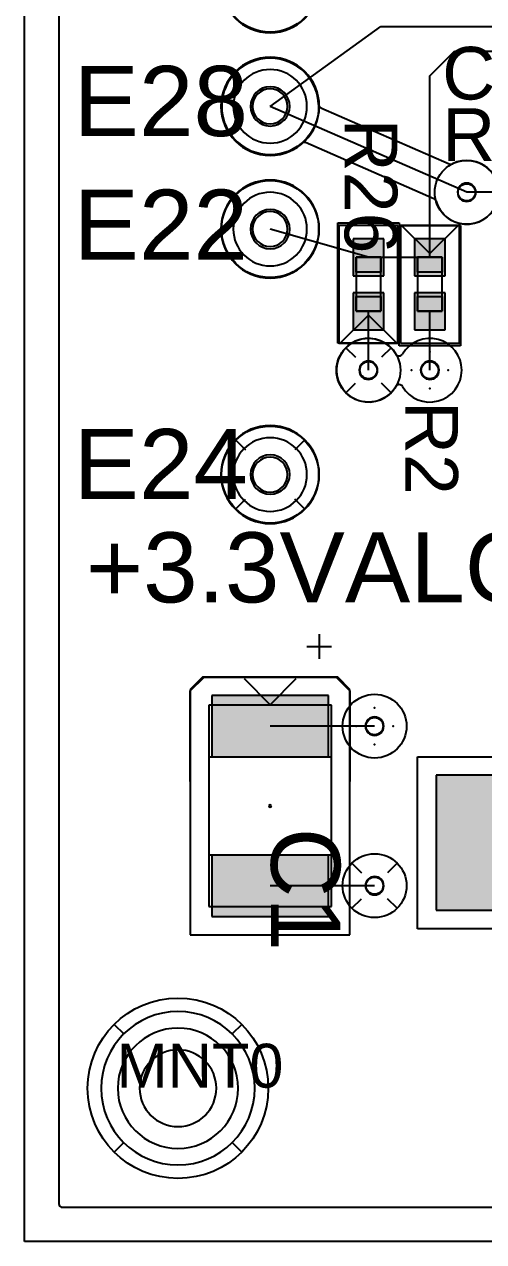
# Model space of a CAD drawing. Header units: inches. Extents: x -0.63 to 3.45, y 0 to 2.67.
# Drawn here: x 0 to 0.374, y 0 to 0.992 of the extents above; entities that cross this region are included whole.
import ezdxf

# ---------------------------------------------------------------- set-up
doc = ezdxf.new("R2010")
doc.units = ezdxf.units.IN
doc.header["$MEASUREMENT"] = 0
for name, color, linetype in [('BOARD_DIMS', 7, 'Continuous'), ('BOARD_OUTLINE', 7, 'Continuous'), ('Bottom', 7, 'Continuous'), ('L2_GND', 7, 'Continuous'), ('L5_GND', 7, 'Continuous'), ('Layer_20', 7, 'Continuous'), ('LAYNR4', 7, 'Continuous'), ('LAYNR5', 7, 'Continuous'), ('PADLAYER_BOT', 7, 'Continuous'), ('PADLAYER_INNER', 7, 'Continuous'), ('PADLAYER_TOP', 7, 'Continuous'), ('SILKCREEN_COMP_TOP', 7, 'Continuous'), ('SILKSCREEN_TEXT_TOP', 7, 'Continuous'), ('TOOL_TOP', 7, 'Continuous'), ('Trace_Route_Top', 7, 'Continuous')]:
    doc.layers.add(name, color=color, linetype=linetype)

# ---------------------------------------------------------------- blocks, each defined once
blk = doc.blocks.new('SE1')
at = {"layer": 'BOARD_OUTLINE', "color": 7, "linetype": 'Continuous'}
for p, q in [((0, 0), (0, 2.25)), ((2, 0), (0, 0))]:
    blk.add_line(p, q, dxfattribs=at)
blk = doc.blocks.new('SE')
at = {"layer": 'BOARD_OUTLINE'}
blk.add_blockref('SE1', (0, 0), dxfattribs=at)
blk = doc.blocks.new('SE19')
at = {"layer": 'BOARD_DIMS', "color": 7, "linetype": 'Continuous'}
blk.add_line((0, 0), (0.00003, 0), dxfattribs=at)
blk = doc.blocks.new('SE18')
at = {"layer": 'BOARD_DIMS'}
blk.add_blockref('SE19', (0, 0), dxfattribs=at)
blk = doc.blocks.new('SE65')
at = {"layer": 'Trace_Route_Top', "color": 7, "linetype": 'Continuous'}
blk.add_line((0.33, 0.71), (0.33, 0.758), dxfattribs=at)
blk = doc.blocks.new('SE64')
at = {"layer": 'Trace_Route_Top'}
blk.add_blockref('SE65', (0, 0), dxfattribs=at)
blk = doc.blocks.new('SE69')
at = {"layer": 'Trace_Route_Top', "color": 7, "linetype": 'Continuous'}
blk.add_line((0.285, 0.42), (0.2, 0.42), dxfattribs=at)
blk = doc.blocks.new('SE68')
at = {"layer": 'Trace_Route_Top'}
blk.add_blockref('SE69', (0, 0), dxfattribs=at)
blk = doc.blocks.new('SE273')
at = {"layer": 'Trace_Route_Top', "color": 7, "linetype": 'Continuous'}
blk.add_line((0.463, 0.855), (0.36, 0.855), dxfattribs=at)
blk = doc.blocks.new('SE272')
at = {"layer": 'Trace_Route_Top'}
blk.add_blockref('SE273', (0, 0), dxfattribs=at)
blk = doc.blocks.new('SE275')
at = {"layer": 'LAYNR4', "color": 7, "linetype": 'Continuous'}
blk.add_line((0.36, 0.855), (0.2, 0.925), dxfattribs=at)
blk = doc.blocks.new('SE274')
at = {"layer": 'LAYNR4'}
blk.add_blockref('SE275', (0, 0), dxfattribs=at)
blk = doc.blocks.new('SE277')
at = {"layer": 'Trace_Route_Top', "color": 7, "linetype": 'Continuous'}
for p, q in [((0.66142, 1.01161), (0.791, 1.012)), ((0.585, 0.99), (0.66142, 1.01161)), ((0.2, 0.925), (0.29, 0.99)), ((0.29, 0.99), (0.585, 0.99))]:
    blk.add_line(p, q, dxfattribs=at)
blk = doc.blocks.new('SE276')
at = {"layer": 'Trace_Route_Top'}
blk.add_blockref('SE277', (0, 0), dxfattribs=at)
blk = doc.blocks.new('SE399')
at = {"layer": 'Trace_Route_Top', "color": 7, "linetype": 'Continuous'}
blk.add_line((0.28, 0.71), (0.28, 0.758), dxfattribs=at)
blk = doc.blocks.new('SE398')
at = {"layer": 'Trace_Route_Top'}
blk.add_blockref('SE399', (0, 0), dxfattribs=at)
blk = doc.blocks.new('SE481')
at = {"layer": 'Trace_Route_Top', "color": 7, "linetype": 'Continuous'}
blk.add_line((0.285, 0.29), (0.2, 0.29), dxfattribs=at)
blk = doc.blocks.new('SE480')
at = {"layer": 'Trace_Route_Top'}
blk.add_blockref('SE481', (0, 0), dxfattribs=at)
blk = doc.blocks.new('SE549')
at = {"layer": 'Trace_Route_Top', "color": 7, "linetype": 'Continuous'}
blk.add_line((0.28, 0.802), (0.2, 0.825), dxfattribs=at)
blk = doc.blocks.new('SE548')
at = {"layer": 'Trace_Route_Top'}
blk.add_blockref('SE549', (0, 0), dxfattribs=at)
blk = doc.blocks.new('SE551')
at = {"layer": 'Trace_Route_Top', "color": 7, "linetype": 'Continuous'}
blk.add_line((0.28, 0.802), (0.33, 0.802), dxfattribs=at)
blk = doc.blocks.new('SE550')
at = {"layer": 'Trace_Route_Top'}
blk.add_blockref('SE551', (0, 0), dxfattribs=at)
blk = doc.blocks.new('SE553')
at = {"layer": 'Trace_Route_Top', "color": 7, "linetype": 'Continuous'}
for p, q in [((0.595, 0.97), (0.66039, 0.985)), ((0.66039, 0.985), (0.66064, 0.98524)), ((0.66064, 0.98524), (0.8, 0.98524)), ((0.33, 0.95), (0.35, 0.97)), ((0.35, 0.97), (0.595, 0.97)), ((0.33, 0.802), (0.33, 0.95))]:
    blk.add_line(p, q, dxfattribs=at)
blk = doc.blocks.new('SE552')
at = {"layer": 'Trace_Route_Top'}
blk.add_blockref('SE553', (0, 0), dxfattribs=at)
blk = doc.blocks.new('SE709')
at = {"layer": 'L2_GND', "color": 7, "linetype": 'Continuous'}
for p, q in [((0.028, 2.219), (0.028, 0.031)), ((0.031, 0.028), (1.969, 0.028))]:
    blk.add_line(p, q, dxfattribs=at)
blk.add_arc((0.031, 0.031), 0.003, 180, 270.00009, dxfattribs=at)
blk = doc.blocks.new('SE708')
at = {"layer": 'L2_GND'}
blk.add_blockref('SE709', (0, 0), dxfattribs=at)
blk = doc.blocks.new('SE713')
at = {"layer": 'L2_GND', "color": 7, "linetype": 'Continuous'}
for centre, radius, start, end in [((0.28003, 0.71), 0.02597, 30.5, 329.5), ((0.32997, 0.71), 0.02597, 210.5, 149.5), ((0.305, 0.72471), 0.00301, 210.50001, 329.49999), ((0.305, 0.69529), 0.00301, 30.50001, 149.49999)]:
    blk.add_arc(centre, radius, start, end, dxfattribs=at)
blk = doc.blocks.new('SE712')
at = {"layer": 'L2_GND'}
blk.add_blockref('SE713', (0, 0), dxfattribs=at)
blk = doc.blocks.new('SE1051')
at = {"layer": 'L2_GND', "color": 7, "linetype": 'Continuous'}
blk.add_line((0.30338, 0.30838), (0.29561, 0.30061), dxfattribs=at)
blk = doc.blocks.new('SE1050')
at = {"layer": 'L2_GND'}
blk.add_blockref('SE1051', (0, 0), dxfattribs=at)
blk = doc.blocks.new('SE1053')
at = {"layer": 'L2_GND', "color": 7, "linetype": 'Continuous'}
blk.add_line((0.26662, 0.30838), (0.27439, 0.30061), dxfattribs=at)
blk = doc.blocks.new('SE1052')
at = {"layer": 'L2_GND'}
blk.add_blockref('SE1053', (0, 0), dxfattribs=at)
blk = doc.blocks.new('SE1055')
at = {"layer": 'L2_GND', "color": 7, "linetype": 'Continuous'}
blk.add_line((0.26662, 0.27162), (0.27439, 0.27939), dxfattribs=at)
blk = doc.blocks.new('SE1054')
at = {"layer": 'L2_GND'}
blk.add_blockref('SE1055', (0, 0), dxfattribs=at)
blk = doc.blocks.new('SE1057')
at = {"layer": 'L2_GND', "color": 7, "linetype": 'Continuous'}
blk.add_line((0.30338, 0.27162), (0.29561, 0.27939), dxfattribs=at)
blk = doc.blocks.new('SE1056')
at = {"layer": 'L2_GND'}
blk.add_blockref('SE1057', (0, 0), dxfattribs=at)
blk = doc.blocks.new('SE1131')
at = {"layer": 'L2_GND', "color": 7, "linetype": 'Continuous'}
blk.add_line((0.29838, 0.72838), (0.29061, 0.72061), dxfattribs=at)
blk = doc.blocks.new('SE1130')
at = {"layer": 'L2_GND'}
blk.add_blockref('SE1131', (0, 0), dxfattribs=at)
blk = doc.blocks.new('SE1133')
at = {"layer": 'L2_GND', "color": 7, "linetype": 'Continuous'}
blk.add_line((0.26162, 0.72838), (0.26939, 0.72061), dxfattribs=at)
blk = doc.blocks.new('SE1132')
at = {"layer": 'L2_GND'}
blk.add_blockref('SE1133', (0, 0), dxfattribs=at)
blk = doc.blocks.new('SE1135')
at = {"layer": 'L2_GND', "color": 7, "linetype": 'Continuous'}
blk.add_line((0.26162, 0.69162), (0.26939, 0.69939), dxfattribs=at)
blk = doc.blocks.new('SE1134')
at = {"layer": 'L2_GND'}
blk.add_blockref('SE1135', (0, 0), dxfattribs=at)
blk = doc.blocks.new('SE1137')
at = {"layer": 'L2_GND', "color": 7, "linetype": 'Continuous'}
blk.add_line((0.29838, 0.69162), (0.29061, 0.69939), dxfattribs=at)
blk = doc.blocks.new('SE1136')
at = {"layer": 'L2_GND'}
blk.add_blockref('SE1137', (0, 0), dxfattribs=at)
blk = doc.blocks.new('SE1243')
at = {"layer": 'LAYNR4', "color": 7, "linetype": 'Continuous'}
for p, q in [((0.028, 2.219), (0.028, 0.031)), ((0.031, 0.028), (1.969, 0.028))]:
    blk.add_line(p, q, dxfattribs=at)
blk.add_arc((0.031, 0.031), 0.003, 180, 270.00009, dxfattribs=at)
blk = doc.blocks.new('SE1242')
at = {"layer": 'LAYNR4'}
blk.add_blockref('SE1243', (0, 0), dxfattribs=at)
blk = doc.blocks.new('SE1247')
at = {"layer": 'LAYNR4', "color": 7, "linetype": 'Continuous'}
for p, q in [((0.24127, 0.92386), (0.34575, 0.87815)), ((0.33333, 0.84975), (0.22884, 0.89546))]:
    blk.add_line(p, q, dxfattribs=at)
for centre, radius, start, end in [((0.20006, 0.92497), 0.03944, 2.22921, 310.52921), ((0.24248, 0.92662), 0.00301, 182.23684, 246.33691), ((0.22764, 0.89271), 0.003, 66.43625, 130.53632), ((0.35999, 0.85501), 0.02599, 196.02952, 116.72953), ((0.34695, 0.8809), 0.003, 246.42247, 296.72239), ((0.33213, 0.847), 0.003, 16.03597, 66.33588)]:
    blk.add_arc(centre, radius, start, end, dxfattribs=at)
blk = doc.blocks.new('SE1246')
at = {"layer": 'LAYNR4'}
blk.add_blockref('SE1247', (0, 0), dxfattribs=at)
blk = doc.blocks.new('SE1249')
at = {"layer": 'LAYNR4', "color": 7, "linetype": 'Continuous'}
for centre, radius, start, end in [((0.28003, 0.71), 0.02597, 30.5, 329.5), ((0.32997, 0.71), 0.02597, 210.5, 149.5), ((0.305, 0.72471), 0.00301, 210.50001, 329.49999), ((0.305, 0.69529), 0.00301, 30.50001, 149.49999)]:
    blk.add_arc(centre, radius, start, end, dxfattribs=at)
blk = doc.blocks.new('SE1248')
at = {"layer": 'LAYNR4'}
blk.add_blockref('SE1249', (0, 0), dxfattribs=at)
blk = doc.blocks.new('SE1353')
at = {"layer": 'L5_GND', "color": 7, "linetype": 'Continuous'}
for p, q in [((0.028, 2.219), (0.028, 0.031)), ((0.031, 0.028), (1.969, 0.028))]:
    blk.add_line(p, q, dxfattribs=at)
blk.add_arc((0.031, 0.031), 0.003, 180, 270.00009, dxfattribs=at)
blk = doc.blocks.new('SE1352')
at = {"layer": 'L5_GND'}
blk.add_blockref('SE1353', (0, 0), dxfattribs=at)
blk = doc.blocks.new('SE1357')
at = {"layer": 'L5_GND', "color": 7, "linetype": 'Continuous'}
for centre, radius, start, end in [((0.28003, 0.71), 0.02597, 30.5, 329.5), ((0.32997, 0.71), 0.02597, 210.5, 149.5), ((0.305, 0.72471), 0.00301, 210.50001, 329.49999), ((0.305, 0.69529), 0.00301, 30.50001, 149.49999)]:
    blk.add_arc(centre, radius, start, end, dxfattribs=at)
blk = doc.blocks.new('SE1356')
at = {"layer": 'L5_GND'}
blk.add_blockref('SE1357', (0, 0), dxfattribs=at)
blk = doc.blocks.new('SE1695')
at = {"layer": 'L5_GND', "color": 7, "linetype": 'Continuous'}
blk.add_line((0.30338, 0.30838), (0.29561, 0.30061), dxfattribs=at)
blk = doc.blocks.new('SE1694')
at = {"layer": 'L5_GND'}
blk.add_blockref('SE1695', (0, 0), dxfattribs=at)
blk = doc.blocks.new('SE1697')
at = {"layer": 'L5_GND', "color": 7, "linetype": 'Continuous'}
blk.add_line((0.26662, 0.30838), (0.27439, 0.30061), dxfattribs=at)
blk = doc.blocks.new('SE1696')
at = {"layer": 'L5_GND'}
blk.add_blockref('SE1697', (0, 0), dxfattribs=at)
blk = doc.blocks.new('SE1699')
at = {"layer": 'L5_GND', "color": 7, "linetype": 'Continuous'}
blk.add_line((0.26662, 0.27162), (0.27439, 0.27939), dxfattribs=at)
blk = doc.blocks.new('SE1698')
at = {"layer": 'L5_GND'}
blk.add_blockref('SE1699', (0, 0), dxfattribs=at)
blk = doc.blocks.new('SE1701')
at = {"layer": 'L5_GND', "color": 7, "linetype": 'Continuous'}
blk.add_line((0.30338, 0.27162), (0.29561, 0.27939), dxfattribs=at)
blk = doc.blocks.new('SE1700')
at = {"layer": 'L5_GND'}
blk.add_blockref('SE1701', (0, 0), dxfattribs=at)
blk = doc.blocks.new('SE1775')
at = {"layer": 'L5_GND', "color": 7, "linetype": 'Continuous'}
blk.add_line((0.29838, 0.72838), (0.29061, 0.72061), dxfattribs=at)
blk = doc.blocks.new('SE1774')
at = {"layer": 'L5_GND'}
blk.add_blockref('SE1775', (0, 0), dxfattribs=at)
blk = doc.blocks.new('SE1777')
at = {"layer": 'L5_GND', "color": 7, "linetype": 'Continuous'}
blk.add_line((0.26162, 0.72838), (0.26939, 0.72061), dxfattribs=at)
blk = doc.blocks.new('SE1776')
at = {"layer": 'L5_GND'}
blk.add_blockref('SE1777', (0, 0), dxfattribs=at)
blk = doc.blocks.new('SE1779')
at = {"layer": 'L5_GND', "color": 7, "linetype": 'Continuous'}
blk.add_line((0.26162, 0.69162), (0.26939, 0.69939), dxfattribs=at)
blk = doc.blocks.new('SE1778')
at = {"layer": 'L5_GND'}
blk.add_blockref('SE1779', (0, 0), dxfattribs=at)
blk = doc.blocks.new('SE1781')
at = {"layer": 'L5_GND', "color": 7, "linetype": 'Continuous'}
blk.add_line((0.29838, 0.69162), (0.29061, 0.69939), dxfattribs=at)
blk = doc.blocks.new('SE1780')
at = {"layer": 'L5_GND'}
blk.add_blockref('SE1781', (0, 0), dxfattribs=at)
blk = doc.blocks.new('SE1991')
at = {"layer": 'LAYNR5', "color": 7, "linetype": 'Continuous'}
for p, q in [((0.028, 1.236), (0.028, 0.031)), ((0.031, 0.028), (1.969, 0.028))]:
    blk.add_line(p, q, dxfattribs=at)
blk.add_arc((0.031, 0.031), 0.003, 180, 270.00009, dxfattribs=at)
blk = doc.blocks.new('SE1990')
at = {"layer": 'LAYNR5'}
blk.add_blockref('SE1991', (0, 0), dxfattribs=at)
blk = doc.blocks.new('SE2055')
at = {"layer": 'LAYNR5', "color": 7, "linetype": 'Continuous'}
blk.add_point((0.345, 0.71), dxfattribs=at)
blk = doc.blocks.new('SE2054')
at = {"layer": 'LAYNR5'}
blk.add_blockref('SE2055', (0, 0), dxfattribs=at)
blk = doc.blocks.new('SE2057')
at = {"layer": 'LAYNR5', "color": 7, "linetype": 'Continuous'}
blk.add_point((0.33, 0.725), dxfattribs=at)
blk = doc.blocks.new('SE2056')
at = {"layer": 'LAYNR5'}
blk.add_blockref('SE2057', (0, 0), dxfattribs=at)
blk = doc.blocks.new('SE2059')
at = {"layer": 'LAYNR5', "color": 7, "linetype": 'Continuous'}
blk.add_point((0.315, 0.71), dxfattribs=at)
blk = doc.blocks.new('SE2058')
at = {"layer": 'LAYNR5'}
blk.add_blockref('SE2059', (0, 0), dxfattribs=at)
blk = doc.blocks.new('SE2061')
at = {"layer": 'LAYNR5', "color": 7, "linetype": 'Continuous'}
blk.add_point((0.33, 0.695), dxfattribs=at)
blk = doc.blocks.new('SE2060')
at = {"layer": 'LAYNR5'}
blk.add_blockref('SE2061', (0, 0), dxfattribs=at)
blk = doc.blocks.new('SE2071')
at = {"layer": 'LAYNR5', "color": 7, "linetype": 'Continuous'}
blk.add_point((0.3, 0.42), dxfattribs=at)
blk = doc.blocks.new('SE2070')
at = {"layer": 'LAYNR5'}
blk.add_blockref('SE2071', (0, 0), dxfattribs=at)
blk = doc.blocks.new('SE2073')
at = {"layer": 'LAYNR5', "color": 7, "linetype": 'Continuous'}
blk.add_point((0.285, 0.435), dxfattribs=at)
blk = doc.blocks.new('SE2072')
at = {"layer": 'LAYNR5'}
blk.add_blockref('SE2073', (0, 0), dxfattribs=at)
blk = doc.blocks.new('SE2075')
at = {"layer": 'LAYNR5', "color": 7, "linetype": 'Continuous'}
blk.add_point((0.27, 0.42), dxfattribs=at)
blk = doc.blocks.new('SE2074')
at = {"layer": 'LAYNR5'}
blk.add_blockref('SE2075', (0, 0), dxfattribs=at)
blk = doc.blocks.new('SE2077')
at = {"layer": 'LAYNR5', "color": 7, "linetype": 'Continuous'}
blk.add_point((0.285, 0.405), dxfattribs=at)
blk = doc.blocks.new('SE2076')
at = {"layer": 'LAYNR5'}
blk.add_blockref('SE2077', (0, 0), dxfattribs=at)
blk = doc.blocks.new('SE2079')
at = {"layer": 'LAYNR5', "color": 7, "linetype": 'Continuous'}
blk.add_line((0.17207, 0.59707), (0.17985, 0.60485), dxfattribs=at)
blk = doc.blocks.new('SE2078')
at = {"layer": 'LAYNR5'}
blk.add_blockref('SE2079', (0, 0), dxfattribs=at)
blk = doc.blocks.new('SE2081')
at = {"layer": 'LAYNR5', "color": 7, "linetype": 'Continuous'}
blk.add_line((0.22793, 0.59707), (0.22015, 0.60485), dxfattribs=at)
blk = doc.blocks.new('SE2080')
at = {"layer": 'LAYNR5'}
blk.add_blockref('SE2081', (0, 0), dxfattribs=at)
blk = doc.blocks.new('SE2083')
at = {"layer": 'LAYNR5', "color": 7, "linetype": 'Continuous'}
blk.add_line((0.22793, 0.65293), (0.22015, 0.64515), dxfattribs=at)
blk = doc.blocks.new('SE2082')
at = {"layer": 'LAYNR5'}
blk.add_blockref('SE2083', (0, 0), dxfattribs=at)
blk = doc.blocks.new('SE2085')
at = {"layer": 'LAYNR5', "color": 7, "linetype": 'Continuous'}
blk.add_line((0.17207, 0.65293), (0.17985, 0.64515), dxfattribs=at)
blk = doc.blocks.new('SE2084')
at = {"layer": 'LAYNR5'}
blk.add_blockref('SE2085', (0, 0), dxfattribs=at)
blk = doc.blocks.new('SE2111')
at = {"layer": 'Bottom', "color": 7, "linetype": 'Continuous'}
for p, q in [((0.028, 2.219), (0.028, 0.031)), ((0.031, 0.028), (1.969, 0.028))]:
    blk.add_line(p, q, dxfattribs=at)
blk.add_arc((0.031, 0.031), 0.003, 180, 270.00009, dxfattribs=at)
blk = doc.blocks.new('SE2110')
at = {"layer": 'Bottom'}
blk.add_blockref('SE2111', (0, 0), dxfattribs=at)
blk = doc.blocks.new('SE2115')
at = {"layer": 'Bottom', "color": 7, "linetype": 'Continuous'}
for centre, radius, start, end in [((0.28003, 0.71), 0.02597, 30.5, 329.5), ((0.32997, 0.71), 0.02597, 210.5, 149.5), ((0.305, 0.72471), 0.00301, 210.50001, 329.49999), ((0.305, 0.69529), 0.00301, 30.50001, 149.49999)]:
    blk.add_arc(centre, radius, start, end, dxfattribs=at)
blk = doc.blocks.new('SE2114')
at = {"layer": 'Bottom'}
blk.add_blockref('SE2115', (0, 0), dxfattribs=at)
blk = doc.blocks.new('SE2155')
at = {"layer": 'Bottom', "color": 7, "linetype": 'Continuous'}
blk.add_line((0.17697, 0.17697), (0.16919, 0.16919), dxfattribs=at)
blk = doc.blocks.new('SE2154')
at = {"layer": 'Bottom'}
blk.add_blockref('SE2155', (0, 0), dxfattribs=at)
blk = doc.blocks.new('SE2157')
at = {"layer": 'Bottom', "color": 7, "linetype": 'Continuous'}
blk.add_line((0.07303, 0.17697), (0.08081, 0.16919), dxfattribs=at)
blk = doc.blocks.new('SE2156')
at = {"layer": 'Bottom'}
blk.add_blockref('SE2157', (0, 0), dxfattribs=at)
blk = doc.blocks.new('SE2159')
at = {"layer": 'Bottom', "color": 7, "linetype": 'Continuous'}
blk.add_line((0.07303, 0.07303), (0.08081, 0.08081), dxfattribs=at)
blk = doc.blocks.new('SE2158')
at = {"layer": 'Bottom'}
blk.add_blockref('SE2159', (0, 0), dxfattribs=at)
blk = doc.blocks.new('SE2161')
at = {"layer": 'Bottom', "color": 7, "linetype": 'Continuous'}
blk.add_line((0.17697, 0.07303), (0.16919, 0.08081), dxfattribs=at)
blk = doc.blocks.new('SE2160')
at = {"layer": 'Bottom'}
blk.add_blockref('SE2161', (0, 0), dxfattribs=at)
blk = doc.blocks.new('SE2217')
at = {"layer": 'PADLAYER_TOP', "color": 7, "linetype": 'Continuous'}
for start, end in [(0, 180), (180, 0)]:
    blk.add_arc((0.33, 0.71), 0.0075, start, end, dxfattribs=at)
blk = doc.blocks.new('SE2216')
at = {"layer": 'PADLAYER_TOP'}
blk.add_blockref('SE2217', (0, 0), dxfattribs=at)
blk = doc.blocks.new('SE2219')
at = {"layer": 'PADLAYER_INNER', "color": 7, "linetype": 'Continuous'}
for start, end in [(0, 180), (180, 0)]:
    blk.add_arc((0.33, 0.71), 0.0075, start, end, dxfattribs=at)
blk = doc.blocks.new('SE2218')
at = {"layer": 'PADLAYER_INNER'}
blk.add_blockref('SE2219', (0, 0), dxfattribs=at)
blk = doc.blocks.new('SE2221')
at = {"layer": 'PADLAYER_BOT', "color": 7, "linetype": 'Continuous'}
for start, end in [(0, 180), (180, 0)]:
    blk.add_arc((0.33, 0.71), 0.0075, start, end, dxfattribs=at)
blk = doc.blocks.new('SE2220')
at = {"layer": 'PADLAYER_BOT'}
blk.add_blockref('SE2221', (0, 0), dxfattribs=at)
blk = doc.blocks.new('SE2223')
at = {"layer": 'PADLAYER_TOP', "color": 7, "linetype": 'Continuous'}
for start, end in [(0, 180), (180, 0)]:
    blk.add_arc((0.285, 0.42), 0.0075, start, end, dxfattribs=at)
blk = doc.blocks.new('SE2222')
at = {"layer": 'PADLAYER_TOP'}
blk.add_blockref('SE2223', (0, 0), dxfattribs=at)
blk = doc.blocks.new('SE2225')
at = {"layer": 'PADLAYER_INNER', "color": 7, "linetype": 'Continuous'}
for start, end in [(0, 180), (180, 0)]:
    blk.add_arc((0.285, 0.42), 0.0075, start, end, dxfattribs=at)
blk = doc.blocks.new('SE2224')
at = {"layer": 'PADLAYER_INNER'}
blk.add_blockref('SE2225', (0, 0), dxfattribs=at)
blk = doc.blocks.new('SE2227')
at = {"layer": 'PADLAYER_BOT', "color": 7, "linetype": 'Continuous'}
for start, end in [(0, 180), (180, 0)]:
    blk.add_arc((0.285, 0.42), 0.0075, start, end, dxfattribs=at)
blk = doc.blocks.new('SE2226')
at = {"layer": 'PADLAYER_BOT'}
blk.add_blockref('SE2227', (0, 0), dxfattribs=at)
blk = doc.blocks.new('SE2391')
at = {"layer": 'PADLAYER_TOP', "color": 7, "linetype": 'Continuous'}
for start, end in [(0, 180), (180, 0)]:
    blk.add_arc((0.36, 0.855), 0.0075, start, end, dxfattribs=at)
blk = doc.blocks.new('SE2390')
at = {"layer": 'PADLAYER_TOP'}
blk.add_blockref('SE2391', (0, 0), dxfattribs=at)
blk = doc.blocks.new('SE2393')
at = {"layer": 'PADLAYER_INNER', "color": 7, "linetype": 'Continuous'}
for start, end in [(0, 180), (180, 0)]:
    blk.add_arc((0.36, 0.855), 0.0075, start, end, dxfattribs=at)
blk = doc.blocks.new('SE2392')
at = {"layer": 'PADLAYER_INNER'}
blk.add_blockref('SE2393', (0, 0), dxfattribs=at)
blk = doc.blocks.new('SE2395')
at = {"layer": 'PADLAYER_BOT', "color": 7, "linetype": 'Continuous'}
for start, end in [(0, 180), (180, 0)]:
    blk.add_arc((0.36, 0.855), 0.0075, start, end, dxfattribs=at)
blk = doc.blocks.new('SE2394')
at = {"layer": 'PADLAYER_BOT'}
blk.add_blockref('SE2395', (0, 0), dxfattribs=at)
blk = doc.blocks.new('SE2523')
at = {"layer": 'PADLAYER_TOP', "color": 7, "linetype": 'Continuous'}
for start, end in [(0, 180), (180, 0)]:
    blk.add_arc((0.28, 0.71), 0.0075, start, end, dxfattribs=at)
blk = doc.blocks.new('SE2522')
at = {"layer": 'PADLAYER_TOP'}
blk.add_blockref('SE2523', (0, 0), dxfattribs=at)
blk = doc.blocks.new('SE2525')
at = {"layer": 'PADLAYER_INNER', "color": 7, "linetype": 'Continuous'}
for start, end in [(0, 180), (180, 0)]:
    blk.add_arc((0.28, 0.71), 0.0075, start, end, dxfattribs=at)
blk = doc.blocks.new('SE2524')
at = {"layer": 'PADLAYER_INNER'}
blk.add_blockref('SE2525', (0, 0), dxfattribs=at)
blk = doc.blocks.new('SE2527')
at = {"layer": 'PADLAYER_BOT', "color": 7, "linetype": 'Continuous'}
for start, end in [(0, 180), (180, 0)]:
    blk.add_arc((0.28, 0.71), 0.0075, start, end, dxfattribs=at)
blk = doc.blocks.new('SE2526')
at = {"layer": 'PADLAYER_BOT'}
blk.add_blockref('SE2527', (0, 0), dxfattribs=at)
blk = doc.blocks.new('SE2661')
at = {"layer": 'PADLAYER_TOP', "color": 7, "linetype": 'Continuous'}
for start, end in [(0, 180), (180, 0)]:
    blk.add_arc((0.285, 0.29), 0.0075, start, end, dxfattribs=at)
blk = doc.blocks.new('SE2660')
at = {"layer": 'PADLAYER_TOP'}
blk.add_blockref('SE2661', (0, 0), dxfattribs=at)
blk = doc.blocks.new('SE2663')
at = {"layer": 'PADLAYER_INNER', "color": 7, "linetype": 'Continuous'}
for start, end in [(0, 180), (180, 0)]:
    blk.add_arc((0.285, 0.29), 0.0075, start, end, dxfattribs=at)
blk = doc.blocks.new('SE2662')
at = {"layer": 'PADLAYER_INNER'}
blk.add_blockref('SE2663', (0, 0), dxfattribs=at)
blk = doc.blocks.new('SE2665')
at = {"layer": 'PADLAYER_BOT', "color": 7, "linetype": 'Continuous'}
for start, end in [(0, 180), (180, 0)]:
    blk.add_arc((0.285, 0.29), 0.0075, start, end, dxfattribs=at)
blk = doc.blocks.new('SE2664')
at = {"layer": 'PADLAYER_BOT'}
blk.add_blockref('SE2665', (0, 0), dxfattribs=at)
blk = doc.blocks.new('SE2877')
at = {"layer": 'Layer_20', "color": 7, "linetype": 'Continuous'}
for start, end in [(0, 180), (180, 360)]:
    blk.add_arc((0.125, 0.125), 0.0625, start, end, dxfattribs=at)
blk = doc.blocks.new('SE2876')
at = {"layer": 'Layer_20'}
blk.add_blockref('SE2877', (0, 0), dxfattribs=at)
blk = doc.blocks.new('SE2879')
at = {"layer": 'PADLAYER_TOP', "color": 7, "linetype": 'Continuous'}
for start, end in [(0, 180), (180, 0)]:
    blk.add_arc((0.125, 0.125), 0.03125, start, end, dxfattribs=at)
blk = doc.blocks.new('SE2878')
at = {"layer": 'PADLAYER_TOP'}
blk.add_blockref('SE2879', (0, 0), dxfattribs=at)
blk = doc.blocks.new('SE2881')
at = {"layer": 'PADLAYER_INNER', "color": 7, "linetype": 'Continuous'}
for start, end in [(0, 180), (180, 0)]:
    blk.add_arc((0.125, 0.125), 0.03125, start, end, dxfattribs=at)
blk = doc.blocks.new('SE2880')
at = {"layer": 'PADLAYER_INNER'}
blk.add_blockref('SE2881', (0, 0), dxfattribs=at)
blk = doc.blocks.new('SE2883')
at = {"layer": 'PADLAYER_BOT', "color": 7, "linetype": 'Continuous'}
for start, end in [(0, 180), (180, 0)]:
    blk.add_arc((0.125, 0.125), 0.03125, start, end, dxfattribs=at)
blk = doc.blocks.new('SE2882')
at = {"layer": 'PADLAYER_BOT'}
blk.add_blockref('SE2883', (0, 0), dxfattribs=at)
blk = doc.blocks.new('SE2885')
at = {"layer": 'TOOL_TOP', "color": 7, "linetype": 'Continuous'}
for start, end in [(0, 180), (180, 360)]:
    blk.add_arc((0.125, 0.125), 0.049, start, end, dxfattribs=at)
blk = doc.blocks.new('SE2884')
at = {"layer": 'TOOL_TOP'}
blk.add_blockref('SE2885', (0, 0), dxfattribs=at)
blk = doc.blocks.new('SE3285')
at = {"layer": 'SILKSCREEN_TEXT_TOP', "color": 7, "linetype": 'Continuous'}
for start, end in [(0, 180), (180, 0)]:
    blk.add_arc((0.2, 0.825), 0.04, start, end, dxfattribs=at)
blk = doc.blocks.new('SE3284')
at = {"layer": 'SILKSCREEN_TEXT_TOP'}
blk.add_blockref('SE3285', (0, 0), dxfattribs=at)
blk = doc.blocks.new('SE3287')
at = {"layer": 'Layer_20', "color": 7, "linetype": 'Continuous'}
for start, end in [(0, 180), (180, 0)]:
    blk.add_arc((0.2, 0.825), 0.03, start, end, dxfattribs=at)
blk = doc.blocks.new('SE3286')
at = {"layer": 'Layer_20'}
blk.add_blockref('SE3287', (0, 0), dxfattribs=at)
blk = doc.blocks.new('SE3289')
at = {"layer": 'PADLAYER_TOP', "color": 7, "linetype": 'Continuous'}
for start, end in [(0, 180), (180, 0)]:
    blk.add_arc((0.2, 0.825), 0.01425, start, end, dxfattribs=at)
blk = doc.blocks.new('SE3288')
at = {"layer": 'PADLAYER_TOP'}
blk.add_blockref('SE3289', (0, 0), dxfattribs=at)
blk = doc.blocks.new('SE3291')
at = {"layer": 'PADLAYER_INNER', "color": 7, "linetype": 'Continuous'}
for start, end in [(0, 180), (180, 0)]:
    blk.add_arc((0.2, 0.825), 0.01425, start, end, dxfattribs=at)
blk = doc.blocks.new('SE3290')
at = {"layer": 'PADLAYER_INNER'}
blk.add_blockref('SE3291', (0, 0), dxfattribs=at)
blk = doc.blocks.new('SE3293')
at = {"layer": 'PADLAYER_BOT', "color": 7, "linetype": 'Continuous'}
for start, end in [(0, 180), (180, 0)]:
    blk.add_arc((0.2, 0.825), 0.01425, start, end, dxfattribs=at)
blk = doc.blocks.new('SE3292')
at = {"layer": 'PADLAYER_BOT'}
blk.add_blockref('SE3293', (0, 0), dxfattribs=at)
blk = doc.blocks.new('SE3295')
at = {"layer": 'TOOL_TOP', "color": 7, "linetype": 'Continuous'}
for start, end in [(0, 180), (180, 0)]:
    blk.add_arc((0.2, 0.825), 0.016, start, end, dxfattribs=at)
blk = doc.blocks.new('SE3294')
at = {"layer": 'TOOL_TOP'}
blk.add_blockref('SE3295', (0, 0), dxfattribs=at)
blk = doc.blocks.new('SE3309')
at = {"layer": 'SILKSCREEN_TEXT_TOP', "color": 7, "linetype": 'Continuous'}
for start, end in [(0, 180), (180, 0)]:
    blk.add_arc((0.2, 0.625), 0.04, start, end, dxfattribs=at)
blk = doc.blocks.new('SE3308')
at = {"layer": 'SILKSCREEN_TEXT_TOP'}
blk.add_blockref('SE3309', (0, 0), dxfattribs=at)
blk = doc.blocks.new('SE3311')
at = {"layer": 'Layer_20', "color": 7, "linetype": 'Continuous'}
for start, end in [(0, 180), (180, 0)]:
    blk.add_arc((0.2, 0.625), 0.03, start, end, dxfattribs=at)
blk = doc.blocks.new('SE3310')
at = {"layer": 'Layer_20'}
blk.add_blockref('SE3311', (0, 0), dxfattribs=at)
blk = doc.blocks.new('SE3313')
at = {"layer": 'PADLAYER_TOP', "color": 7, "linetype": 'Continuous'}
for start, end in [(0, 180), (180, 0)]:
    blk.add_arc((0.2, 0.625), 0.01425, start, end, dxfattribs=at)
blk = doc.blocks.new('SE3312')
at = {"layer": 'PADLAYER_TOP'}
blk.add_blockref('SE3313', (0, 0), dxfattribs=at)
blk = doc.blocks.new('SE3315')
at = {"layer": 'PADLAYER_INNER', "color": 7, "linetype": 'Continuous'}
for start, end in [(0, 180), (180, 0)]:
    blk.add_arc((0.2, 0.625), 0.01425, start, end, dxfattribs=at)
blk = doc.blocks.new('SE3314')
at = {"layer": 'PADLAYER_INNER'}
blk.add_blockref('SE3315', (0, 0), dxfattribs=at)
blk = doc.blocks.new('SE3317')
at = {"layer": 'PADLAYER_BOT', "color": 7, "linetype": 'Continuous'}
for start, end in [(0, 180), (180, 0)]:
    blk.add_arc((0.2, 0.625), 0.01425, start, end, dxfattribs=at)
blk = doc.blocks.new('SE3316')
at = {"layer": 'PADLAYER_BOT'}
blk.add_blockref('SE3317', (0, 0), dxfattribs=at)
blk = doc.blocks.new('SE3319')
at = {"layer": 'TOOL_TOP', "color": 7, "linetype": 'Continuous'}
for start, end in [(0, 180), (180, 0)]:
    blk.add_arc((0.2, 0.625), 0.016, start, end, dxfattribs=at)
blk = doc.blocks.new('SE3318')
at = {"layer": 'TOOL_TOP'}
blk.add_blockref('SE3319', (0, 0), dxfattribs=at)
blk = doc.blocks.new('SE3321')
at = {"layer": 'SILKSCREEN_TEXT_TOP', "color": 7, "linetype": 'Continuous'}
for start, end in [(0, 180), (180, 0)]:
    blk.add_arc((0.2, 1.025), 0.04, start, end, dxfattribs=at)
blk = doc.blocks.new('SE3320')
at = {"layer": 'SILKSCREEN_TEXT_TOP'}
blk.add_blockref('SE3321', (0, 0), dxfattribs=at)
blk = doc.blocks.new('SE3357')
at = {"layer": 'SILKSCREEN_TEXT_TOP', "color": 7, "linetype": 'Continuous'}
for start, end in [(0, 180), (180, 0)]:
    blk.add_arc((0.2, 0.925), 0.04, start, end, dxfattribs=at)
blk = doc.blocks.new('SE3356')
at = {"layer": 'SILKSCREEN_TEXT_TOP'}
blk.add_blockref('SE3357', (0, 0), dxfattribs=at)
blk = doc.blocks.new('SE3359')
at = {"layer": 'Layer_20', "color": 7, "linetype": 'Continuous'}
for start, end in [(0, 180), (180, 0)]:
    blk.add_arc((0.2, 0.925), 0.03, start, end, dxfattribs=at)
blk = doc.blocks.new('SE3358')
at = {"layer": 'Layer_20'}
blk.add_blockref('SE3359', (0, 0), dxfattribs=at)
blk = doc.blocks.new('SE3361')
at = {"layer": 'PADLAYER_TOP', "color": 7, "linetype": 'Continuous'}
for start, end in [(0, 180), (180, 0)]:
    blk.add_arc((0.2, 0.925), 0.01425, start, end, dxfattribs=at)
blk = doc.blocks.new('SE3360')
at = {"layer": 'PADLAYER_TOP'}
blk.add_blockref('SE3361', (0, 0), dxfattribs=at)
blk = doc.blocks.new('SE3363')
at = {"layer": 'PADLAYER_INNER', "color": 7, "linetype": 'Continuous'}
for start, end in [(0, 180), (180, 0)]:
    blk.add_arc((0.2, 0.925), 0.01425, start, end, dxfattribs=at)
blk = doc.blocks.new('SE3362')
at = {"layer": 'PADLAYER_INNER'}
blk.add_blockref('SE3363', (0, 0), dxfattribs=at)
blk = doc.blocks.new('SE3365')
at = {"layer": 'PADLAYER_BOT', "color": 7, "linetype": 'Continuous'}
for start, end in [(0, 180), (180, 0)]:
    blk.add_arc((0.2, 0.925), 0.01425, start, end, dxfattribs=at)
blk = doc.blocks.new('SE3364')
at = {"layer": 'PADLAYER_BOT'}
blk.add_blockref('SE3365', (0, 0), dxfattribs=at)
blk = doc.blocks.new('SE3367')
at = {"layer": 'TOOL_TOP', "color": 7, "linetype": 'Continuous'}
for start, end in [(0, 180), (180, 0)]:
    blk.add_arc((0.2, 0.925), 0.016, start, end, dxfattribs=at)
blk = doc.blocks.new('SE3366')
at = {"layer": 'TOOL_TOP'}
blk.add_blockref('SE3367', (0, 0), dxfattribs=at)
blk = doc.blocks.new('SE3609')
at = {"layer": 'SILKCREEN_COMP_TOP', "color": 7, "linetype": 'Continuous'}
for p, q in [((0.255, 0.732), (0.255, 0.83)), ((0.255, 0.83), (0.305, 0.83)), ((0.305, 0.83), (0.305, 0.732)), ((0.305, 0.732), (0.255, 0.732))]:
    blk.add_line(p, q, dxfattribs=at)
blk = doc.blocks.new('SE3608')
at = {"layer": 'SILKCREEN_COMP_TOP'}
blk.add_blockref('SE3609', (0, 0), dxfattribs=at)
blk = doc.blocks.new('SE3611')
at = {"layer": 'SILKCREEN_COMP_TOP', "color": 7, "linetype": 'Continuous'}
for p, q in [((0.28, 0.755), (0.257, 0.732)), ((0.303, 0.732), (0.28, 0.755))]:
    blk.add_line(p, q, dxfattribs=at)
blk = doc.blocks.new('SE3610')
at = {"layer": 'SILKCREEN_COMP_TOP'}
blk.add_blockref('SE3611', (0, 0), dxfattribs=at)
blk = doc.blocks.new('SE3613')
at = {"layer": 'SILKSCREEN_TEXT_TOP', "color": 7, "linetype": 'Continuous'}
for p, q in [((0.304, 0.828), (0.256, 0.828)), ((0.256, 0.828), (0.256, 0.732)), ((0.304, 0.732), (0.304, 0.828)), ((0.256, 0.732), (0.304, 0.732))]:
    blk.add_line(p, q, dxfattribs=at)
blk = doc.blocks.new('SE3612')
at = {"layer": 'SILKSCREEN_TEXT_TOP'}
blk.add_blockref('SE3613', (0, 0), dxfattribs=at)
blk = doc.blocks.new('SE3615')
at = {"layer": 'Layer_20', "color": 7, "linetype": 'Continuous'}
for p, q in [((0.29, 0.802), (0.27, 0.802)), ((0.27, 0.802), (0.27, 0.758)), ((0.29, 0.758), (0.29, 0.802)), ((0.27, 0.758), (0.29, 0.758))]:
    blk.add_line(p, q, dxfattribs=at)
blk = doc.blocks.new('SE3614')
at = {"layer": 'Layer_20'}
blk.add_blockref('SE3615', (0, 0), dxfattribs=at)
blk = doc.blocks.new('SE3617')
at = {"layer": 'Layer_20', "color": 7, "linetype": 'Continuous'}
for p, q in [((0.27, 0.79), (0.27, 0.802)), ((0.27, 0.802), (0.29, 0.802)), ((0.29, 0.802), (0.29, 0.79)), ((0.29, 0.79), (0.27, 0.79))]:
    blk.add_line(p, q, dxfattribs=at)
blk = doc.blocks.new('SE3616')
at = {"layer": 'Layer_20'}
blk.add_blockref('SE3617', (0, 0), dxfattribs=at)
blk = doc.blocks.new('SE3619')
at = {"layer": 'Layer_20', "color": 7, "linetype": 'Continuous'}
for p, q in [((0.27, 0.758), (0.27, 0.77)), ((0.27, 0.77), (0.29, 0.77)), ((0.29, 0.77), (0.29, 0.758)), ((0.29, 0.758), (0.27, 0.758))]:
    blk.add_line(p, q, dxfattribs=at)
blk = doc.blocks.new('SE3618')
at = {"layer": 'Layer_20'}
blk.add_blockref('SE3619', (0, 0), dxfattribs=at)
blk = doc.blocks.new('SE3717')
at = {"layer": 'SILKCREEN_COMP_TOP', "color": 7, "linetype": 'Continuous'}
for p, q in [((0.305, 0.828), (0.355, 0.828)), ((0.305, 0.73), (0.305, 0.828)), ((0.355, 0.828), (0.355, 0.73)), ((0.355, 0.73), (0.305, 0.73))]:
    blk.add_line(p, q, dxfattribs=at)
blk = doc.blocks.new('SE3716')
at = {"layer": 'SILKCREEN_COMP_TOP'}
blk.add_blockref('SE3717', (0, 0), dxfattribs=at)
blk = doc.blocks.new('SE3719')
at = {"layer": 'SILKCREEN_COMP_TOP', "color": 7, "linetype": 'Continuous'}
for p, q in [((0.307, 0.828), (0.33, 0.805)), ((0.33, 0.805), (0.353, 0.828))]:
    blk.add_line(p, q, dxfattribs=at)
blk = doc.blocks.new('SE3718')
at = {"layer": 'SILKCREEN_COMP_TOP'}
blk.add_blockref('SE3719', (0, 0), dxfattribs=at)
blk = doc.blocks.new('SE3721')
at = {"layer": 'SILKSCREEN_TEXT_TOP', "color": 7, "linetype": 'Continuous'}
for p, q in [((0.354, 0.828), (0.306, 0.828)), ((0.306, 0.828), (0.306, 0.732)), ((0.354, 0.732), (0.354, 0.828)), ((0.306, 0.732), (0.354, 0.732))]:
    blk.add_line(p, q, dxfattribs=at)
blk = doc.blocks.new('SE3720')
at = {"layer": 'SILKSCREEN_TEXT_TOP'}
blk.add_blockref('SE3721', (0, 0), dxfattribs=at)
blk = doc.blocks.new('SE3723')
at = {"layer": 'Layer_20', "color": 7, "linetype": 'Continuous'}
for p, q in [((0.34, 0.802), (0.32, 0.802)), ((0.32, 0.802), (0.32, 0.758)), ((0.34, 0.758), (0.34, 0.802)), ((0.32, 0.758), (0.34, 0.758))]:
    blk.add_line(p, q, dxfattribs=at)
blk = doc.blocks.new('SE3722')
at = {"layer": 'Layer_20'}
blk.add_blockref('SE3723', (0, 0), dxfattribs=at)
blk = doc.blocks.new('SE3725')
at = {"layer": 'Layer_20', "color": 7, "linetype": 'Continuous'}
for p, q in [((0.32, 0.758), (0.32, 0.77)), ((0.32, 0.77), (0.34, 0.77)), ((0.34, 0.77), (0.34, 0.758)), ((0.34, 0.758), (0.32, 0.758))]:
    blk.add_line(p, q, dxfattribs=at)
blk = doc.blocks.new('SE3724')
at = {"layer": 'Layer_20'}
blk.add_blockref('SE3725', (0, 0), dxfattribs=at)
blk = doc.blocks.new('SE3727')
at = {"layer": 'Layer_20', "color": 7, "linetype": 'Continuous'}
for p, q in [((0.32, 0.79), (0.32, 0.802)), ((0.32, 0.802), (0.34, 0.802)), ((0.34, 0.802), (0.34, 0.79)), ((0.34, 0.79), (0.32, 0.79))]:
    blk.add_line(p, q, dxfattribs=at)
blk = doc.blocks.new('SE3726')
at = {"layer": 'Layer_20'}
blk.add_blockref('SE3727', (0, 0), dxfattribs=at)
blk = doc.blocks.new('SE3777')
at = {"layer": 'SILKSCREEN_TEXT_TOP', "color": 7, "linetype": 'Continuous'}
for p, q in [((0.135, 0.44875), (0.14625, 0.46)), ((0.14625, 0.46), (0.25375, 0.46)), ((0.25375, 0.46), (0.265, 0.44875)), ((0.135, 0.375), (0.135, 0.44875)), ((0.265, 0.44875), (0.265, 0.375))]:
    blk.add_line(p, q, dxfattribs=at)
blk = doc.blocks.new('SE3776')
at = {"layer": 'SILKSCREEN_TEXT_TOP'}
blk.add_blockref('SE3777', (0, 0), dxfattribs=at)
blk = doc.blocks.new('SE3779')
at = {"layer": 'SILKSCREEN_TEXT_TOP', "color": 7, "linetype": 'Continuous'}
for p, q in [((0.135, 0.33), (0.135, 0.25)), ((0.265, 0.25), (0.265, 0.33)), ((0.135, 0.25), (0.265, 0.25))]:
    blk.add_line(p, q, dxfattribs=at)
blk = doc.blocks.new('SE3778')
at = {"layer": 'SILKSCREEN_TEXT_TOP'}
blk.add_blockref('SE3779', (0, 0), dxfattribs=at)
blk = doc.blocks.new('SE3781')
at = {"layer": 'SILKCREEN_COMP_TOP', "color": 7, "linetype": 'Continuous'}
for p, q in [((0.145, 0.46), (0.135, 0.45)), ((0.255, 0.46), (0.145, 0.46)), ((0.265, 0.45), (0.255, 0.46)), ((0.135, 0.45), (0.135, 0.25)), ((0.265, 0.25), (0.265, 0.45)), ((0.135, 0.25), (0.265, 0.25))]:
    blk.add_line(p, q, dxfattribs=at)
blk = doc.blocks.new('SE3780')
at = {"layer": 'SILKCREEN_COMP_TOP'}
blk.add_blockref('SE3781', (0, 0), dxfattribs=at)
blk = doc.blocks.new('SE3783')
at = {"layer": 'SILKCREEN_COMP_TOP', "color": 7, "linetype": 'Continuous'}
for p, q in [((0.17875, 0.45875), (0.2, 0.4375)), ((0.2, 0.4375), (0.22125, 0.45875))]:
    blk.add_line(p, q, dxfattribs=at)
blk = doc.blocks.new('SE3782')
at = {"layer": 'SILKCREEN_COMP_TOP'}
blk.add_blockref('SE3783', (0, 0), dxfattribs=at)
blk = doc.blocks.new('SE3785')
at = {"layer": 'SILKSCREEN_TEXT_TOP', "color": 7, "linetype": 'Continuous'}
blk.add_line((0.24, 0.495), (0.24, 0.475), dxfattribs=at)
blk = doc.blocks.new('SE3784')
at = {"layer": 'SILKSCREEN_TEXT_TOP'}
blk.add_blockref('SE3785', (0, 0), dxfattribs=at)
blk = doc.blocks.new('SE3787')
at = {"layer": 'SILKSCREEN_TEXT_TOP', "color": 7, "linetype": 'Continuous'}
blk.add_line((0.23, 0.485), (0.25, 0.485), dxfattribs=at)
blk = doc.blocks.new('SE3786')
at = {"layer": 'SILKSCREEN_TEXT_TOP'}
blk.add_blockref('SE3787', (0, 0), dxfattribs=at)
blk = doc.blocks.new('SE3789')
at = {"layer": 'SILKCREEN_COMP_TOP', "color": 7, "linetype": 'Continuous'}
for start, end in [(0, 180), (180, 0)]:
    blk.add_arc((0.2, 0.355), 0.001, start, end, dxfattribs=at)
blk = doc.blocks.new('SE3788')
at = {"layer": 'SILKCREEN_COMP_TOP'}
blk.add_blockref('SE3789', (0, 0), dxfattribs=at)
blk = doc.blocks.new('SE3791')
at = {"layer": 'Layer_20', "color": 7, "linetype": 'Continuous'}
for p, q in [((0.15, 0.437), (0.15, 0.273)), ((0.25, 0.437), (0.15, 0.437)), ((0.25, 0.273), (0.25, 0.437)), ((0.15, 0.273), (0.25, 0.273))]:
    blk.add_line(p, q, dxfattribs=at)
blk = doc.blocks.new('SE3790')
at = {"layer": 'Layer_20'}
blk.add_blockref('SE3791', (0, 0), dxfattribs=at)
blk = doc.blocks.new('SE3793')
at = {"layer": 'Layer_20', "color": 7, "linetype": 'Continuous'}
for p, q in [((0.15, 0.437), (0.15, 0.395)), ((0.25, 0.437), (0.15, 0.437)), ((0.25, 0.395), (0.25, 0.437)), ((0.15, 0.395), (0.25, 0.395))]:
    blk.add_line(p, q, dxfattribs=at)
blk = doc.blocks.new('SE3792')
at = {"layer": 'Layer_20'}
blk.add_blockref('SE3793', (0, 0), dxfattribs=at)
blk = doc.blocks.new('SE3795')
at = {"layer": 'Layer_20', "color": 7, "linetype": 'Continuous'}
for p, q in [((0.15, 0.315), (0.15, 0.273)), ((0.25, 0.315), (0.15, 0.315)), ((0.25, 0.273), (0.25, 0.315)), ((0.15, 0.273), (0.25, 0.273))]:
    blk.add_line(p, q, dxfattribs=at)
blk = doc.blocks.new('SE3794')
at = {"layer": 'Layer_20'}
blk.add_blockref('SE3795', (0, 0), dxfattribs=at)
blk = doc.blocks.new('SE3811')
at = {"layer": 'SILKSCREEN_TEXT_TOP', "color": 7, "linetype": 'Continuous'}
for p, q in [((0.32, 0.255), (0.32, 0.395)), ((0.32, 0.395), (0.73, 0.395)), ((0.73, 0.395), (0.73, 0.255)), ((0.73, 0.255), (0.32, 0.255))]:
    blk.add_line(p, q, dxfattribs=at)
blk = doc.blocks.new('SE3810')
at = {"layer": 'SILKSCREEN_TEXT_TOP'}
blk.add_blockref('SE3811', (0, 0), dxfattribs=at)

msp = doc.modelspace()

# ---------------------------------------------------------------- hatches: boundary and pattern name
at = {"layer": 'PADLAYER_TOP', "linetype": 'Continuous'}
for points in [[(0.2675, 0.817), (0.2675, 0.787), (0.2925, 0.787), (0.2925, 0.817)], [(0.3425, 0.787), (0.3425, 0.817), (0.3175, 0.817), (0.3175, 0.787)], [(0.2675, 0.773), (0.2675, 0.743), (0.2925, 0.743), (0.2925, 0.773)], [(0.3425, 0.743), (0.3425, 0.773), (0.3175, 0.773), (0.3175, 0.743)], [(0.1525, 0.395), (0.2475, 0.395), (0.2475, 0.445), (0.1525, 0.445)], [(0.455, 0.38), (0.335, 0.38), (0.335, 0.27), (0.455, 0.27)], [(0.1525, 0.265), (0.2475, 0.265), (0.2475, 0.315), (0.1525, 0.315)]]:
    msp.add_hatch(color=7, dxfattribs=at).paths.add_polyline_path(points)

# ---------------------------------------------------------------- linework, layer by layer
at = {"layer": 'Bottom', "color": 7, "linetype": 'Continuous'}
for centre, radius in [((0.2, 1.025), 0.0395), ((0.2, 0.925), 0.0395), ((0.36, 0.855), 0.026), ((0.2, 0.825), 0.0395), ((0.2, 0.625), 0.0395), ((0.285, 0.42), 0.026), ((0.285, 0.29), 0.026), ((0.125, 0.125), 0.0735)]:
    msp.add_circle(centre, radius, dxfattribs=at)
at = {"layer": 'L2_GND', "color": 7, "linetype": 'Continuous'}
for centre, radius in [((0.2, 1.025), 0.0395), ((0.2, 0.925), 0.0395), ((0.36, 0.855), 0.026), ((0.2, 0.825), 0.0395), ((0.2, 0.625), 0.0395), ((0.285, 0.42), 0.026), ((0.285, 0.29), 0.026), ((0.125, 0.125), 0.0735)]:
    msp.add_circle(centre, radius, dxfattribs=at)
at = {"layer": 'L5_GND', "color": 7, "linetype": 'Continuous'}
for centre, radius in [((0.2, 1.025), 0.0395), ((0.2, 0.925), 0.0395), ((0.36, 0.855), 0.026), ((0.2, 0.825), 0.0395), ((0.2, 0.625), 0.0395), ((0.285, 0.42), 0.026), ((0.285, 0.29), 0.026), ((0.125, 0.125), 0.0735)]:
    msp.add_circle(centre, radius, dxfattribs=at)
at = {"layer": 'LAYNR4', "color": 7, "linetype": 'Continuous'}
for centre, radius in [((0.2, 1.025), 0.0395), ((0.2, 0.825), 0.0395), ((0.2, 0.625), 0.0395), ((0.285, 0.42), 0.026), ((0.285, 0.29), 0.026), ((0.125, 0.125), 0.0735)]:
    msp.add_circle(centre, radius, dxfattribs=at)
at = {"layer": 'LAYNR5', "color": 7, "linetype": 'Continuous'}
for centre, radius in [((0.2, 1.025), 0.0395), ((0.2, 0.925), 0.0395), ((0.36, 0.855), 0.026), ((0.2, 0.825), 0.0395), ((0.28, 0.71), 0.026), ((0.2, 0.625), 0.0395), ((0.285, 0.29), 0.026), ((0.125, 0.125), 0.0735)]:
    msp.add_circle(centre, radius, dxfattribs=at)
at = {"layer": 'PADLAYER_TOP', "color": 7, "linetype": 'Continuous'}
for p, q in [((0.2675, 0.817), (0.2675, 0.787)), ((0.2925, 0.817), (0.2675, 0.817)), ((0.2925, 0.787), (0.2925, 0.817)), ((0.3425, 0.817), (0.3175, 0.817)), ((0.3175, 0.817), (0.3175, 0.787)), ((0.3425, 0.787), (0.3425, 0.817)), ((0.2675, 0.787), (0.2925, 0.787)), ((0.3175, 0.787), (0.3425, 0.787)), ((0.2675, 0.773), (0.2675, 0.743)), ((0.2925, 0.773), (0.2675, 0.773)), ((0.2925, 0.743), (0.2925, 0.773)), ((0.3425, 0.773), (0.3175, 0.773)), ((0.3175, 0.773), (0.3175, 0.743)), ((0.3425, 0.743), (0.3425, 0.773)), ((0.2675, 0.743), (0.2925, 0.743)), ((0.3175, 0.743), (0.3425, 0.743)), ((0.2475, 0.445), (0.1525, 0.445)), ((0.1525, 0.445), (0.1525, 0.395)), ((0.2475, 0.395), (0.2475, 0.445)), ((0.1525, 0.395), (0.2475, 0.395)), ((0.455, 0.38), (0.335, 0.38)), ((0.335, 0.38), (0.335, 0.27)), ((0.2475, 0.315), (0.1525, 0.315)), ((0.1525, 0.315), (0.1525, 0.265)), ((0.2475, 0.265), (0.2475, 0.315)), ((0.335, 0.27), (0.455, 0.27)), ((0.1525, 0.265), (0.2475, 0.265))]:
    msp.add_line(p, q, dxfattribs=at)
at = {"layer": 'TOOL_TOP', "color": 7, "linetype": 'Continuous'}
for centre in [(0.36, 0.855), (0.28, 0.71), (0.33, 0.71), (0.285, 0.42), (0.285, 0.29)]:
    msp.add_circle(centre, 0.007, dxfattribs=at)

# ---------------------------------------------------------------- block references
for name in ['SE', 'SE708', 'SE1242', 'SE1352', 'SE2110', 'SE1990', 'SE3320', 'SE276', 'SE552', 'SE1246', 'SE3356', 'SE3358', 'SE3366', 'SE3360', 'SE3362', 'SE3364', 'SE274', 'SE3284', 'SE3286', 'SE2390', 'SE2392', 'SE2394', 'SE272', 'SE3294', 'SE3288', 'SE3290', 'SE3292', 'SE548', 'SE3608', 'SE3612', 'SE3716', 'SE3720', 'SE3718', 'SE3614', 'SE3616', 'SE550', 'SE3722', 'SE3726', 'SE3618', 'SE3724', 'SE3610', 'SE398', 'SE64', 'SE712', 'SE1248', 'SE1356', 'SE2114', 'SE1132', 'SE1776', 'SE1130', 'SE1774', 'SE2056', 'SE2522', 'SE2524', 'SE2526', 'SE2216', 'SE2218', 'SE2220', 'SE2058', 'SE2054', 'SE1134', 'SE1778', 'SE1136', 'SE1780', 'SE2060', 'SE3308', 'SE3310', 'SE2084', 'SE2082', 'SE3318', 'SE3312', 'SE3314', 'SE3316', 'SE2078', 'SE2080', 'SE3784', 'SE3786', 'SE3776', 'SE3780', 'SE3782', 'SE3790', 'SE3792', 'SE2222', 'SE2224', 'SE2226', 'SE2072', 'SE68', 'SE2074', 'SE2070', 'SE2076', 'SE3810', 'SE3788', 'SE3778', 'SE3794', 'SE1052', 'SE1696', 'SE1050', 'SE1694', 'SE480', 'SE2660', 'SE2662', 'SE2664', 'SE1054', 'SE1698', 'SE1056', 'SE1700', 'SE2876', 'SE2156', 'SE2884', 'SE2154', 'SE2878', 'SE2880', 'SE2882', 'SE2158', 'SE2160', 'SE18']:
    msp.add_blockref(name, (0, 0))

# ---------------------------------------------------------------- texts
at = {"layer": 'SILKCREEN_COMP_TOP', "insert": (0.2, 0.33728), "char_height": 0.056243, "width": 0.1002597, "attachment_point": 7, "rotation": 270}
msp.add_mtext('{\\fArial|b0||i0||c0|p34;\\C7;\\H5.6243e-002;\\W1.;C1}', dxfattribs=at)
at = {"layer": 'SILKSCREEN_TEXT_TOP', "attachment_point": 7}
for s, insert, char_height, width, rotation in [('{\\fArial|b0||i0||c0|p34;\\C7;\\H4.2857e-002;\\W1.;C12}', (0.34, 0.93), 0.042857, 0.1099379, 0), ('{\\fArial|b0||i0||c0|p34;\\C7;\\H5.7143e-002;\\W1.;E28}', (0.04, 0.9), 0.057143, 0.1428579, 0), ('{\\fArial|b0||i0||c0|p34;\\C7;\\H4.2857e-002;\\W1.;R8}', (0.34, 0.88), 0.042857, 0.0763977, 0), ('{\\fArial|b0||i0||c0|p34;\\C7;\\H4.2857e-002;\\W1.;R26}', (0.26, 0.915), 0.042857, 0.1099379, 270), ('{\\fArial|b0||i0||c0|p34;\\C7;\\H4.2857e-002;\\W1.;R2}', (0.31, 0.685), 0.042857, 0.0763977, 270), ('{\\fArial|b0||i0||c0|p34;\\C7;\\H5.7143e-002;\\W1.;E24}', (0.04, 0.605), 0.057143, 0.1428579, 0.00001)]:
    msp.add_mtext(s, dxfattribs=dict(at, insert=insert, char_height=char_height, width=width, rotation=rotation))
for s, insert, char_height, width in [('{\\fArial|b0||i0||c0|p34;\\C7;\\H5.7143e-002;\\W1.;E22}', (0.04, 0.8), 0.057143, 0.1428579), ('{\\fArial|b0||i0||c0|p34;\\C7;\\H5.7143e-002;\\W1.;+3.3VALG}', (0.05, 0.52), 0.057143, 0.3714299), ('{\\fArial|b0||i0||c0|p34;\\C7;\\H3.5714e-002;\\W1.;MNT0}', (0.075, 0.125), 0.035714, 0.1358689)]:
    msp.add_mtext(s, dxfattribs=dict(at, insert=insert, char_height=char_height, width=width))

doc.saveas('drawing.dxf')
